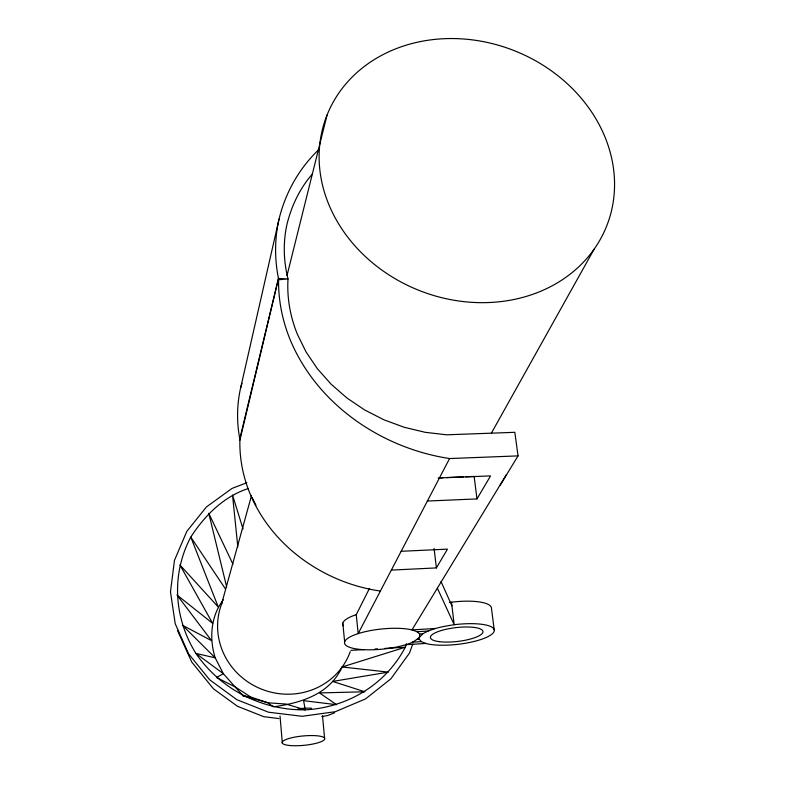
<?xml version="1.0" encoding="UTF-8"?>
<svg xmlns="http://www.w3.org/2000/svg" width="785" height="785" viewBox="0 0 785 785"><rect width="100%" height="100%" fill="white"/><g stroke="black" fill="none" stroke-linecap="round" stroke-linejoin="round"><path stroke-width="1.18" d="M425.804 643.445L421.359 641.62L419.288 639.304L419.671 634.005L417.031 631.709L411.968 629.904A37.955 10.068 -6 0 0 358.912 633.377A37.955 10.068 -6 0 0 352.622 648.204A37.955 10.068 -6 0 0 405.698 644.701L425.804 643.445A37.788 9.95 -6.6 0 0 490.537 635.173A37.788 9.95 -6.6 0 0 454.191 624.732C443.407 626.371 432.309 628.265 422.752 633.819C418.219 639.088 412.576 643.033 405.698 644.701M506.246 475.259L506.354 474.719L411.968 629.904L435.508 628.461M312.577 173.848C299.86 188.184 291.471 205.955 286.927 224.51A145.882 127.975 21.4 0 0 288.016 278.911A146.972 129.859 22.2 0 0 297.407 334.332L306.101 352.023L317.395 368.744L331.093 384.169L346.931 397.995L364.623 409.937L383.826 419.759L404.167 427.266L425.244 432.319L446.655 434.811L514.832 432.309L518.041 455.889L449.57 458.548L380.401 591.046C323.763 582.951 270.756 545.683 249.287 491.852A146.579 134.196 23.3 0 1 239.886 440.199L239.778 438.864A145.784 132.802 22.4 0 1 240.642 387.868L279.018 219.162C285.416 192.698 299.262 168.069 319.083 149.356M239.778 438.864L278.469 278.479A175.163 153.497 22.3 0 1 279.018 219.162M239.886 440.199L278.469 278.479L288.016 278.911L278.587 279.774A176.311 155.41 23 0 0 290.391 340.268C317.405 404.599 381.618 448.235 449.57 458.548M287.025 275.515L327.06 115.022M221.527 604.175L251.543 495.482M240.632 387.868L242.025 383.266M406.444 643.828L405.305 647.232C385.445 684.893 347.441 707.442 305.286 709.866C261.67 710.337 220.614 689.397 195.877 653.395C173.848 617.864 171.11 574.267 190.784 537.077C204.6 515.774 223.519 496.591 248.148 488.574M412.802 643.975L409.485 653.071L390.871 678.819L365.584 698.876L335.323 711.71L302.186 716.293L268.568 712.221L236.933 699.729L209.605 679.741L188.547 653.768L175.222 623.722L170.473 591.812L174.486 560.304L186.81 531.366L206.475 506.894L232.026 488.417L246.873 482.736M343.241 625.782A37.827 10.372 -6 0 1 356.253 614.665L369.46 588.416M380.401 591.046L358.176 633.603L356.253 614.665M491.351 433.212L594.137 249.149A150.416 128.975 21.5 0 0 468.037 39.387A150.416 128.975 21.5 0 0 338.306 223.303A150.416 128.975 21.5 0 0 594.137 249.149M427.413 501.026L476.986 498.917L490.546 475.896L439.443 477.957M391.391 570.096L436.382 567.918L447.45 549.137L401.204 551.296M500.29 485.032L518.041 455.889M384.768 648.41L405.305 647.232L342.123 666.965C329.631 694.45 300.773 703.017 273.327 706.843L267.881 702.781L250.631 696.982L243.016 695.795L223.332 673.677L195.877 653.395L215.208 657.84L223.332 673.677L216.562 677.524L235.421 687.042L250.631 696.982M223.539 599.554C210.723 615.842 209.075 638.529 215.208 657.84L182.395 625.194L211.567 640.668L176.978 594.991L212.637 623.349L179.893 564.925L218.299 607.08L190.784 537.077L225.403 588.897M334.459 712.839L327.531 715.577L321.811 716.558M449.334 602.556L451.493 602.203A37.631 10.313 -6.6 0 1 491.41 607.776L494.226 629.953M417.031 631.709L428.119 631.022M417.286 639.422L419.288 639.304M412.488 642.169L421.359 641.62M350.934 650.353L364.23 649.597M375.102 648.969L377.516 648.832M419.671 634.005L422.722 633.838M438.197 477.879L442.985 477.692M446.577 477.545L463.346 476.868M465.74 476.77L474.13 476.426L476.986 498.917M342.123 666.965L388.33 672.127L332.654 681.429L364.897 691.771L319.515 692.939L336.559 704.694L303.579 700.671L305.286 709.866L285.956 704.037L267.881 702.781L243.016 695.795M278.861 718.579L263.77 716.676L237.521 706.314L213.383 688.759L191.668 661.941L177.626 630.777M232.968 564.199L208.771 513.282L226.679 587.013M437.392 588.21L454.191 624.732L451.493 602.203M441.003 581.479L451.934 605.863M243.046 528.992L232.527 495.05L237.816 546.929M434.095 548.509L436.382 567.918M342.8 623.104L344.644 641.836M322.498 715.694L324.588 738.135M280.019 715.989L282.355 743.248M298.006 708.816A21.313 4.965 -5.4 0 1 311.537 708.217M350.267 651.658A68.609 65.606 21.7 0 1 262.043 689.338A68.609 65.606 21.7 0 1 222.42 601.909M255.969 505.226A108.409 99.803 21.6 0 1 252.279 497.71M290.45 745.564A21.421 4.71 -5.4 0 0 324.588 739.372A21.421 4.71 -5.4 0 0 295.297 737.017A21.421 4.71 -5.4 0 0 290.45 745.564M439.129 641.639A26.454 6.957 -6.6 0 0 482.422 633.24A26.454 6.957 -6.6 0 0 448.569 628.756A26.454 6.957 -6.6 0 0 439.129 641.639"/></g></svg>
